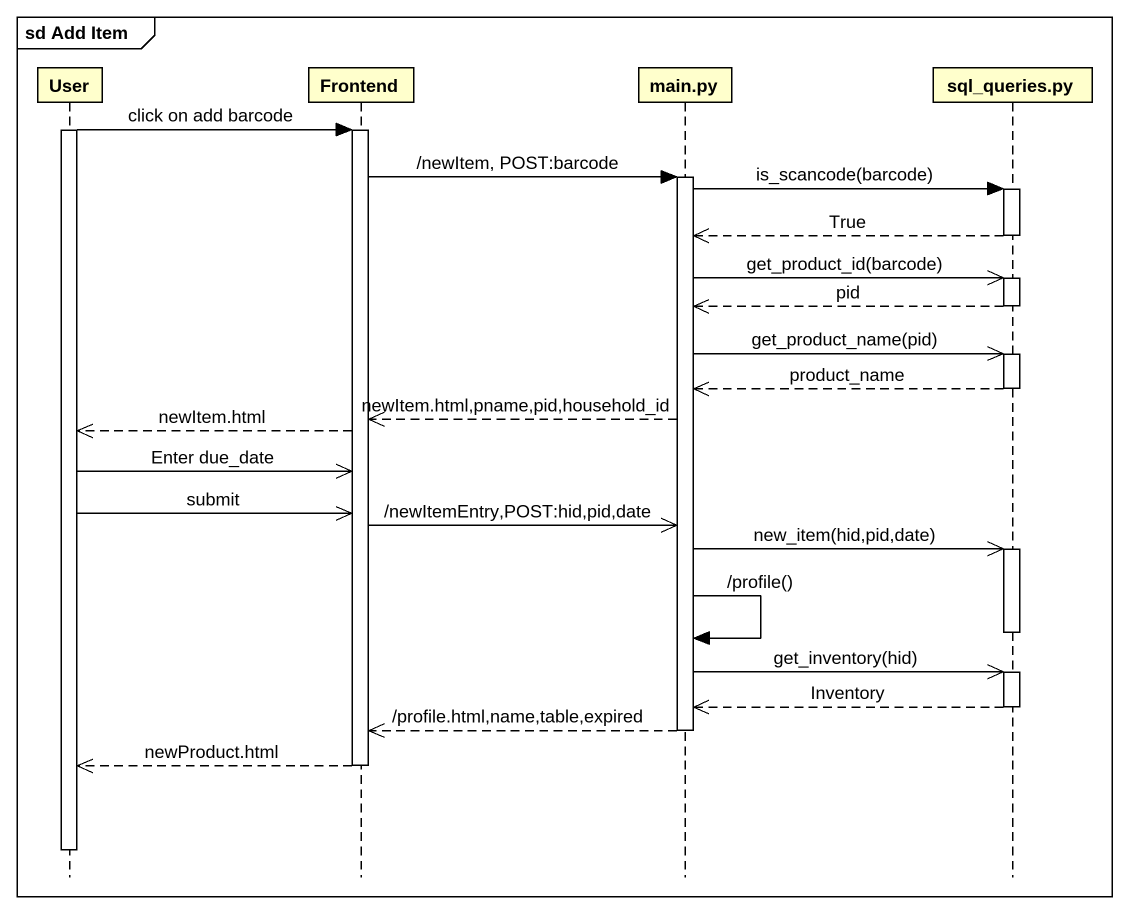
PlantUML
@startuml
mainframe sd Add Item
hide footbox
participant User
participant Frontend
participant "main.py" as main_py
participant "sql_queries.py" as sql_queries_py

activate User
User -> Frontend : click on add barcode
activate Frontend
Frontend -> main_py : /newItem, POST:barcode
activate main_py
main_py -> sql_queries_py : is_scancode(barcode)
activate sql_queries_py
sql_queries_py -->> main_py : True
deactivate sql_queries_py
main_py ->> sql_queries_py : get_product_id(barcode)
activate sql_queries_py
sql_queries_py -->> main_py : pid
deactivate sql_queries_py
main_py ->> sql_queries_py : get_product_name(pid)
activate sql_queries_py
sql_queries_py -->> main_py : product_name
deactivate sql_queries_py
main_py -->> Frontend : newItem.html,pname,pid,household_id
Frontend -->> User : newItem.html
User ->> Frontend : Enter due_date
User ->> Frontend : submit
Frontend ->> main_py : /newItemEntry,POST:hid,pid,date
main_py ->> sql_queries_py : new_item(hid,pid,date)
activate sql_queries_py
deactivate sql_queries_py
main_py -> main_py : /profile()
main_py ->> sql_queries_py : get_inventory(hid)
activate sql_queries_py
sql_queries_py -->> main_py : Inventory
deactivate sql_queries_py
main_py -->> Frontend : /profile.html,name,table,expired
deactivate main_py
Frontend -->> User : newProduct.html
deactivate Frontend
deactivate User
@enduml
